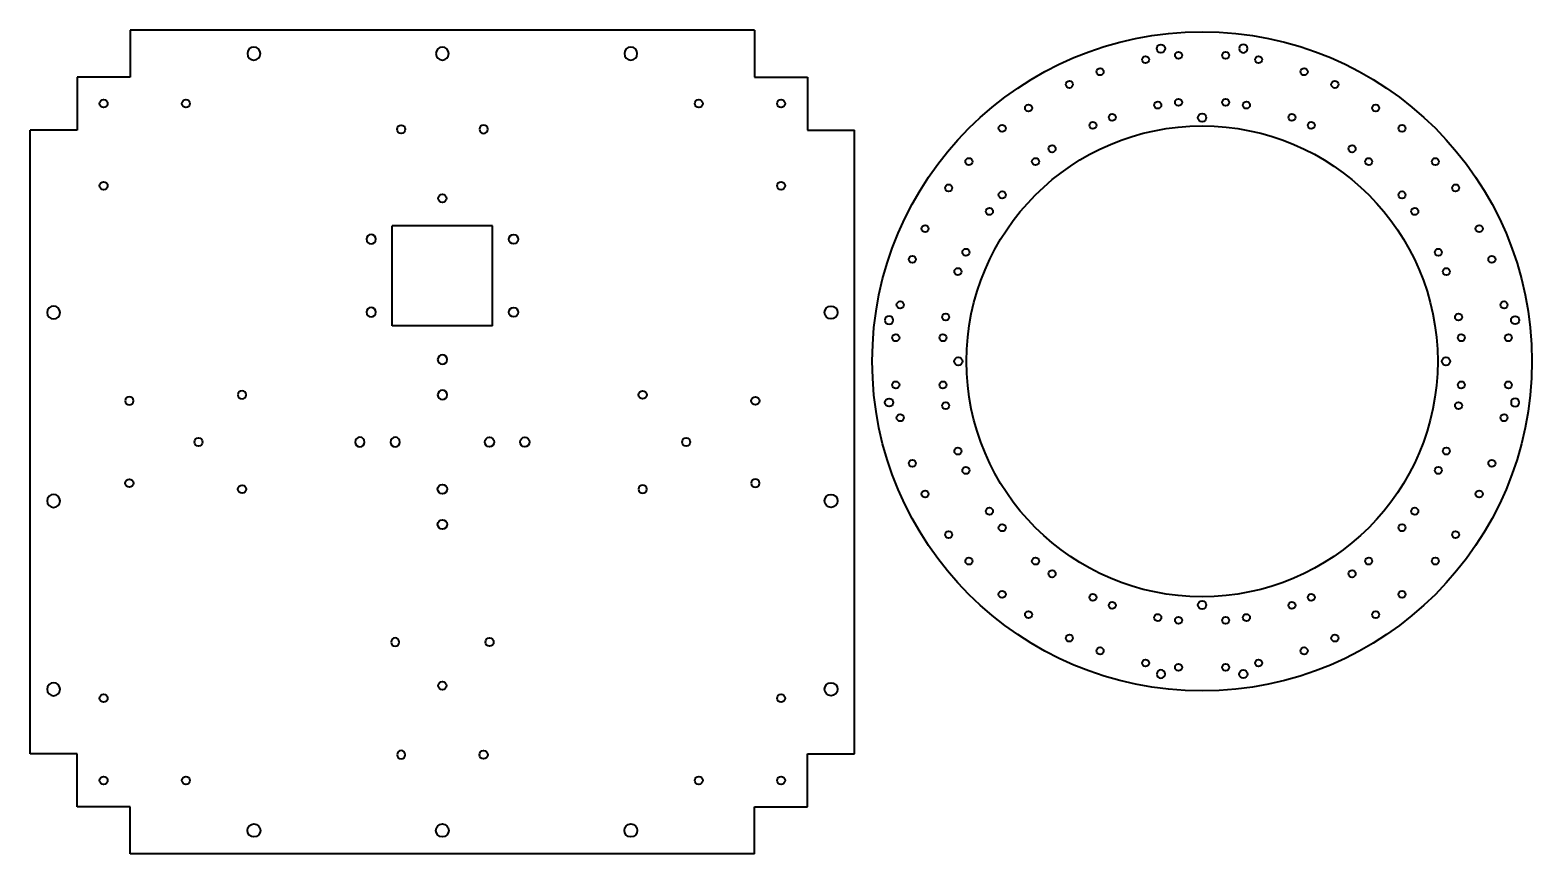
# Model space of a CAD drawing. Header units: millimetres. Extents: x 93 to 730, y 107 to 457.
import ezdxf

# ---------------------------------------------------------------- set-up
doc = ezdxf.new("R2010")
doc.units = ezdxf.units.MM
doc.layers.add('Visible', color=7, linetype='Continuous', lineweight=40)

msp = doc.modelspace()

# ---------------------------------------------------------------- linework, layer by layer
at = {"layer": 'Visible'}
for p, q in [((400.11, 456.95), (135.11, 456.95)), ((135.11, 456.95), (135.11, 436.95)), ((400.11, 456.95), (400.11, 436.95)), ((135.11, 436.95), (112.61, 436.95)), ((112.61, 436.95), (112.61, 414.45)), ((400.11, 436.95), (422.61, 436.95)), ((422.61, 436.95), (422.61, 414.45)), ((112.61, 414.45), (92.61, 414.45)), ((92.61, 149.45), (92.61, 414.45)), ((422.61, 414.45), (442.61, 414.45)), ((442.61, 149.45), (442.61, 414.45)), ((246.36, 331.31), (246.36, 373.81)), ((288.86, 373.81), (246.36, 373.81)), ((288.86, 331.31), (288.86, 373.81)), ((288.86, 331.31), (246.36, 331.31)), ((112.61, 149.45), (92.61, 149.45)), ((112.61, 126.95), (112.61, 149.45)), ((422.61, 126.95), (422.61, 149.45)), ((422.61, 149.45), (442.61, 149.45)), ((135.11, 126.95), (112.61, 126.95)), ((135.11, 106.95), (135.11, 126.95)), ((400.11, 106.95), (400.11, 126.95)), ((400.11, 126.95), (422.61, 126.95)), ((400.11, 106.95), (135.11, 106.95))]:
    msp.add_line(p, q, dxfattribs=at)
for centre, radius in [((590.08, 316.22), 140), ((572.59, 449.08), 1.75), ((580.08, 446.22), 1.5), ((600.08, 446.22), 1.5), ((546.78, 439.21), 1.5), ((566.1, 444.38), 1.5), ((614.07, 444.38), 1.5), ((633.39, 439.21), 1.5), ((533.75, 433.81), 1.5), ((646.42, 433.81), 1.5), ((123.86, 425.7), 1.7), ((158.77, 425.7), 1.7), ((376.45, 425.7), 1.7), ((411.36, 425.7), 1.7), ((580.08, 426.22), 1.5), ((600.08, 426.22), 1.5), ((516.42, 423.81), 1.5), ((551.96, 419.89), 1.5), ((571.27, 425.06), 1.5), ((590.08, 419.72), 1.75), ((608.9, 425.06), 1.5), ((628.21, 419.89), 1.5), ((663.75, 423.81), 1.5), ((250.12, 414.81), 1.75), ((590.08, 316.22), 100), ((505.23, 415.22), 1.5), ((543.75, 416.49), 1.5), ((636.42, 416.49), 1.5), ((674.94, 415.22), 1.5), ((526.42, 406.49), 1.5), ((653.75, 406.49), 1.5), ((491.09, 401.08), 1.5), ((519.37, 401.08), 1.5), ((660.8, 401.08), 1.5), ((689.08, 401.08), 1.5), ((123.86, 390.79), 1.7), ((411.36, 390.79), 1.7), ((482.5, 389.88), 1.5), ((697.67, 389.88), 1.5), ((267.61, 385.45), 1.75), ((505.23, 386.93), 1.5), ((674.94, 386.93), 1.5), ((499.82, 379.88), 1.5), ((680.35, 379.88), 1.5), ((297.86, 368.06), 2), ((472.5, 372.56), 1.5), ((707.67, 372.56), 1.5), ((489.82, 362.56), 1.5), ((690.35, 362.56), 1.5), ((467.1, 359.53), 1.5), ((713.07, 359.53), 1.5), ((486.42, 354.35), 1.5), ((693.75, 354.35), 1.5), ((297.86, 337.06), 2), ((432.61, 336.95), 2.75), ((461.93, 340.21), 1.5), ((718.24, 340.21), 1.5), ((481.24, 335.03), 1.5), ((698.92, 335.03), 1.5), ((722.94, 333.71), 1.75), ((460.08, 326.22), 1.5), ((480.08, 326.22), 1.5), ((700.08, 326.22), 1.5), ((720.08, 326.22), 1.5), ((486.58, 316.22), 1.75), ((693.58, 316.22), 1.75), ((460.08, 306.22), 1.5), ((480.08, 306.22), 1.5), ((700.08, 306.22), 1.5), ((720.08, 306.22), 1.5), ((352.61, 301.98), 1.75), ((400.47, 299.44), 1.75), ((457.23, 298.73), 1.75), ((461.93, 292.24), 1.5), ((481.24, 297.41), 1.5), ((698.92, 297.41), 1.5), ((718.24, 292.24), 1.5), ((164.11, 281.95), 1.75), ((287.61, 281.95), 2), ((302.61, 281.95), 2), ((371.11, 281.95), 1.75), ((467.1, 272.92), 1.5), ((486.42, 278.09), 1.5), ((693.75, 278.09), 1.5), ((713.07, 272.92), 1.5), ((489.82, 269.88), 1.5), ((690.35, 269.88), 1.5), ((134.76, 264.46), 1.75), ((182.61, 261.93), 1.75), ((267.61, 261.95), 2), ((472.5, 259.88), 1.5), ((707.67, 259.88), 1.5), ((432.61, 256.95), 2.75), ((267.61, 246.95), 2), ((499.82, 252.56), 1.5), ((680.35, 252.56), 1.5), ((482.5, 242.56), 1.5), ((505.23, 245.51), 1.5), ((674.94, 245.51), 1.5), ((697.67, 242.56), 1.5), ((491.09, 231.37), 1.5), ((519.37, 231.37), 1.5), ((660.8, 231.37), 1.5), ((689.08, 231.37), 1.5), ((526.42, 225.96), 1.5), ((653.75, 225.96), 1.5), ((505.23, 217.23), 1.5), ((543.75, 215.96), 1.5), ((636.42, 215.96), 1.5), ((674.94, 217.23), 1.5), ((551.96, 212.56), 1.5), ((590.08, 212.72), 1.75), ((628.21, 212.56), 1.5), ((516.42, 208.64), 1.5), ((571.27, 207.38), 1.5), ((580.08, 206.22), 1.5), ((600.08, 206.22), 1.5), ((608.9, 207.38), 1.5), ((663.75, 208.64), 1.5), ((287.64, 196.95), 1.75), ((533.75, 198.64), 1.5), ((646.42, 198.64), 1.5), ((546.78, 193.24), 1.5), ((633.39, 193.24), 1.5), ((566.1, 188.06), 1.5), ((580.08, 186.22), 1.5), ((600.08, 186.22), 1.5), ((607.58, 183.37), 1.75), ((614.07, 188.06), 1.5), ((267.61, 178.45), 1.75), ((432.61, 176.95), 2.75), ((123.86, 173.11), 1.7), ((411.36, 173.11), 1.7), ((285.1, 149.1), 1.75), ((123.86, 138.2), 1.7), ((158.77, 138.2), 1.7), ((376.45, 138.2), 1.7), ((411.36, 138.2), 1.7), ((187.61, 116.95), 2.75), ((267.61, 116.95), 2.75), ((347.61, 116.95), 2.75)]:
    msp.add_circle(centre, radius, dxfattribs=at)
at = {"layer": 'Visible', "extrusion": (0, 0, -1)}
for centre, radius in [((-187.61, 446.95), 2.75), ((-267.61, 446.95), 2.75), ((-347.61, 446.95), 2.75), ((-607.58, 449.08), 1.75), ((-285.1, 414.81), 1.75), ((-237.36, 368.06), 2), ((-102.61, 336.95), 2.75), ((-237.36, 337.06), 2), ((-457.23, 333.71), 1.75), ((-267.61, 316.95), 2), ((-134.76, 299.44), 1.75), ((-182.61, 301.98), 1.75), ((-267.61, 301.95), 2), ((-722.94, 298.73), 1.75), ((-232.61, 281.95), 2), ((-247.61, 281.95), 2), ((-352.61, 261.93), 1.75), ((-400.47, 264.46), 1.75), ((-102.61, 256.95), 2.75), ((-247.59, 196.95), 1.75), ((-572.59, 183.37), 1.75), ((-102.61, 176.95), 2.75), ((-250.12, 149.1), 1.75)]:
    msp.add_circle(centre, radius, dxfattribs=at)

doc.saveas('drawing.dxf')
